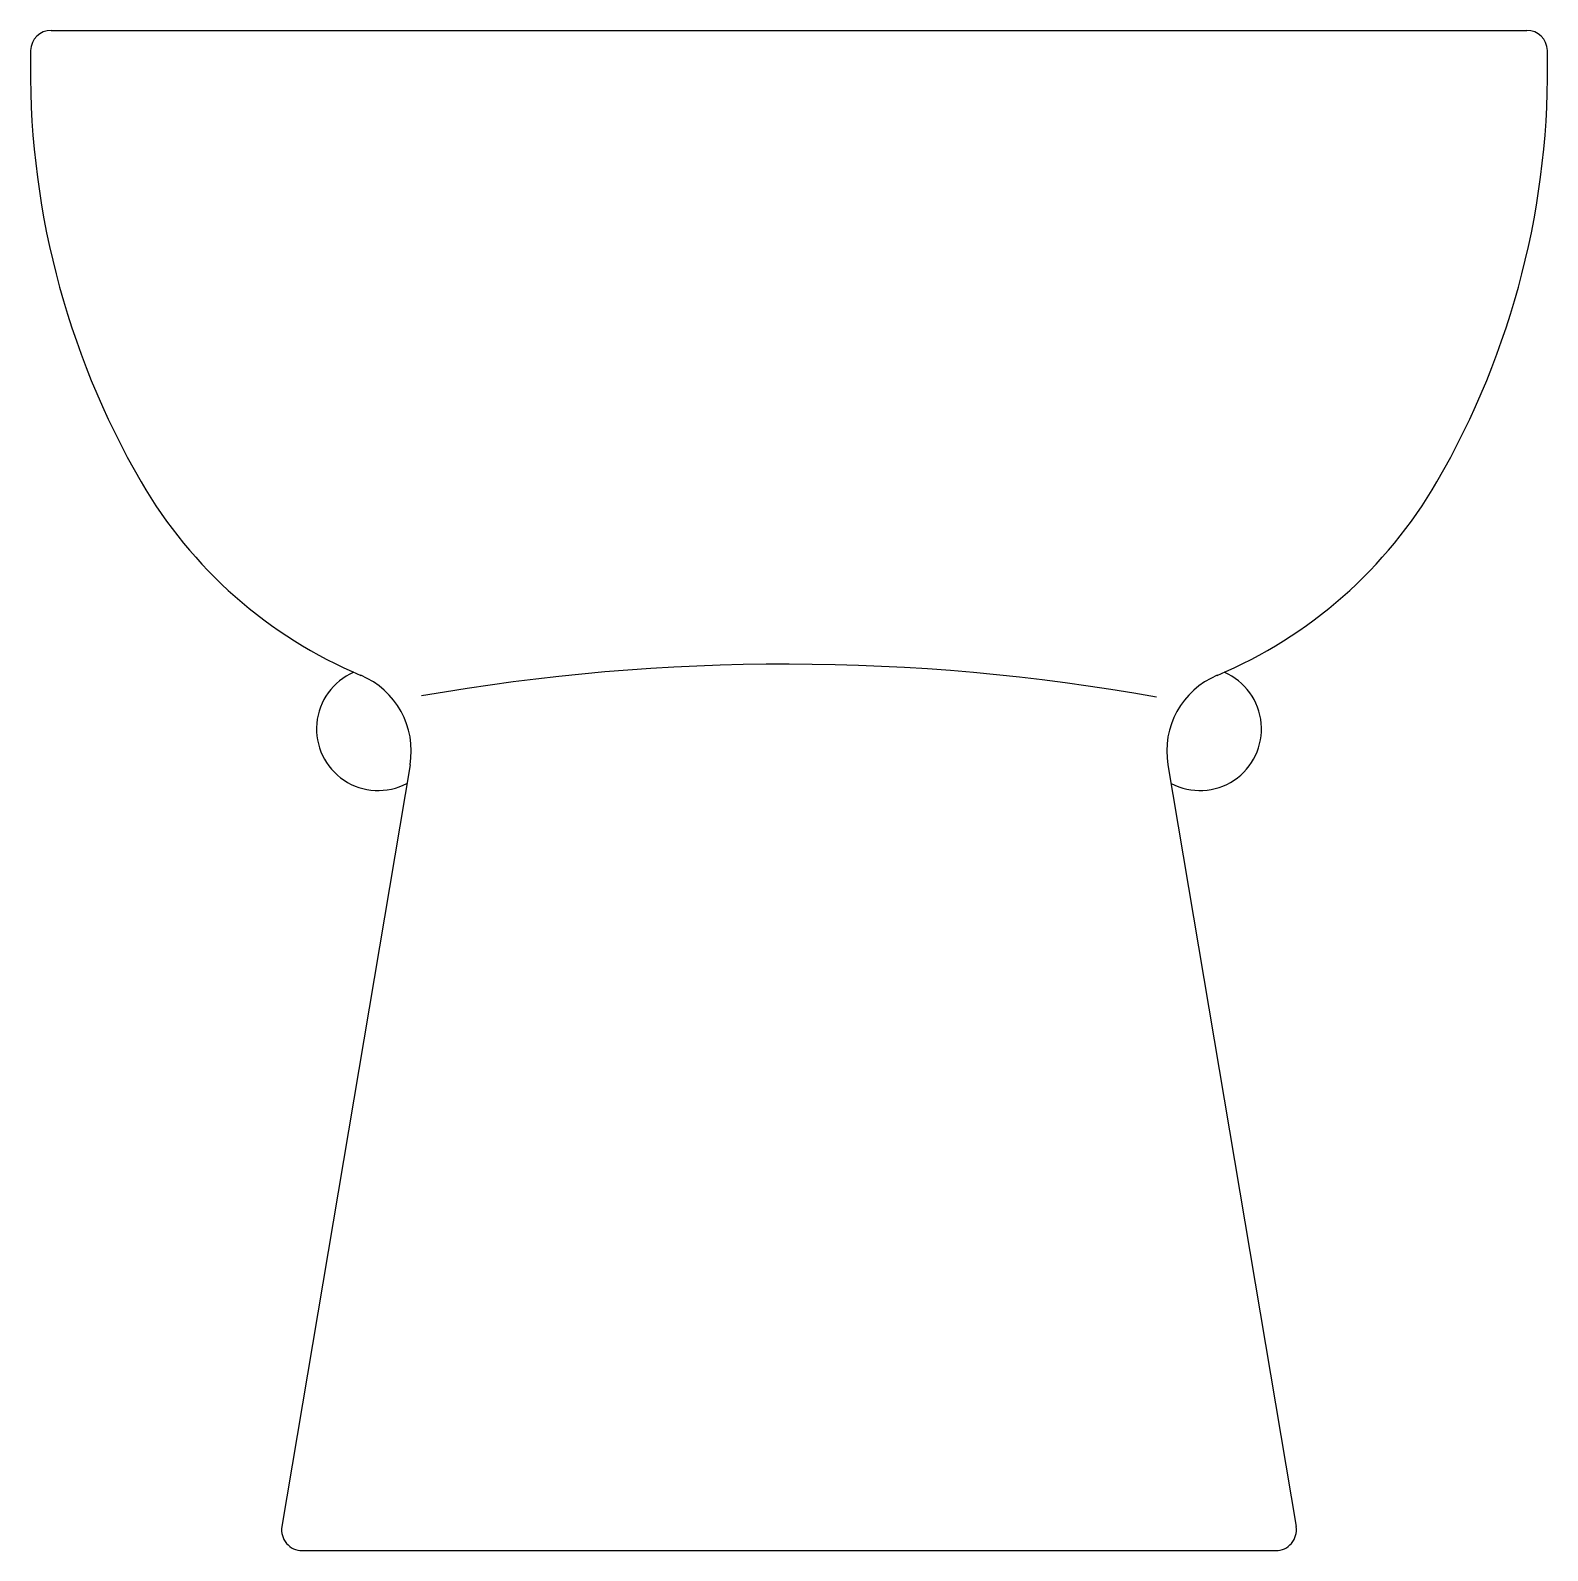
# Model space of a CAD drawing. Extents: x 1518 to 1887, y 1458 to 1828.
import ezdxf

# ---------------------------------------------------------------- set-up
doc = ezdxf.new("R2010")
doc.units = 0
doc.header["$LTSCALE"] = 50
doc.layers.add('FINA', color=6, linetype='CONTINUOUS')
doc.layers.add('GROSSA', color=3, linetype='CONTINUOUS')

msp = doc.modelspace()

# ---------------------------------------------------------------- linework, layer by layer
at = {"layer": 'FINA', "color": 0}
for centre, radius, start, end in [((1701.64, 1163.38), 510.81, 79.8171, 99.9859), ((1602.48, 1658.44), 15, 113.3048, 297.8789), ((1802.48, 1658.44), 15, 242.1211, 66.6952)]:
    msp.add_arc(centre, radius, start, end, dxfattribs=at)
at = {"layer": 'GROSSA', "color": 0}
for p, q in [((1522.89, 1828.44), (1882.06, 1828.44)), ((1610.25, 1649.72), (1579.05, 1464.27)), ((1794.7, 1649.72), (1825.9, 1464.27)), ((1583.98, 1458.44), (1820.97, 1458.44))]:
    msp.add_line(p, q, dxfattribs=at)
for centre, radius, start, end in [((1522.89, 1823.44), 5, 90, 178.6376), ((1882.06, 1823.44), 5, 1.3624, 90), ((1717.83, 1818.81), 200, 178.6376, 210.0772), ((1687.12, 1818.81), 200, 329.9228, 1.3624), ((1641.62, 1774.67), 111.93, 210.0772, 247.2149), ((1763.33, 1774.67), 111.93, 292.7851, 329.9228), ((1590.53, 1653.04), 20, 350.4484, 67.2149), ((1814.42, 1653.04), 20, 112.7851, 189.5516), ((1583.98, 1463.44), 5, 170.4484, 270), ((1820.97, 1463.44), 5, 270, 9.5516)]:
    msp.add_arc(centre, radius, start, end, dxfattribs=at)

doc.saveas('drawing.dxf')
